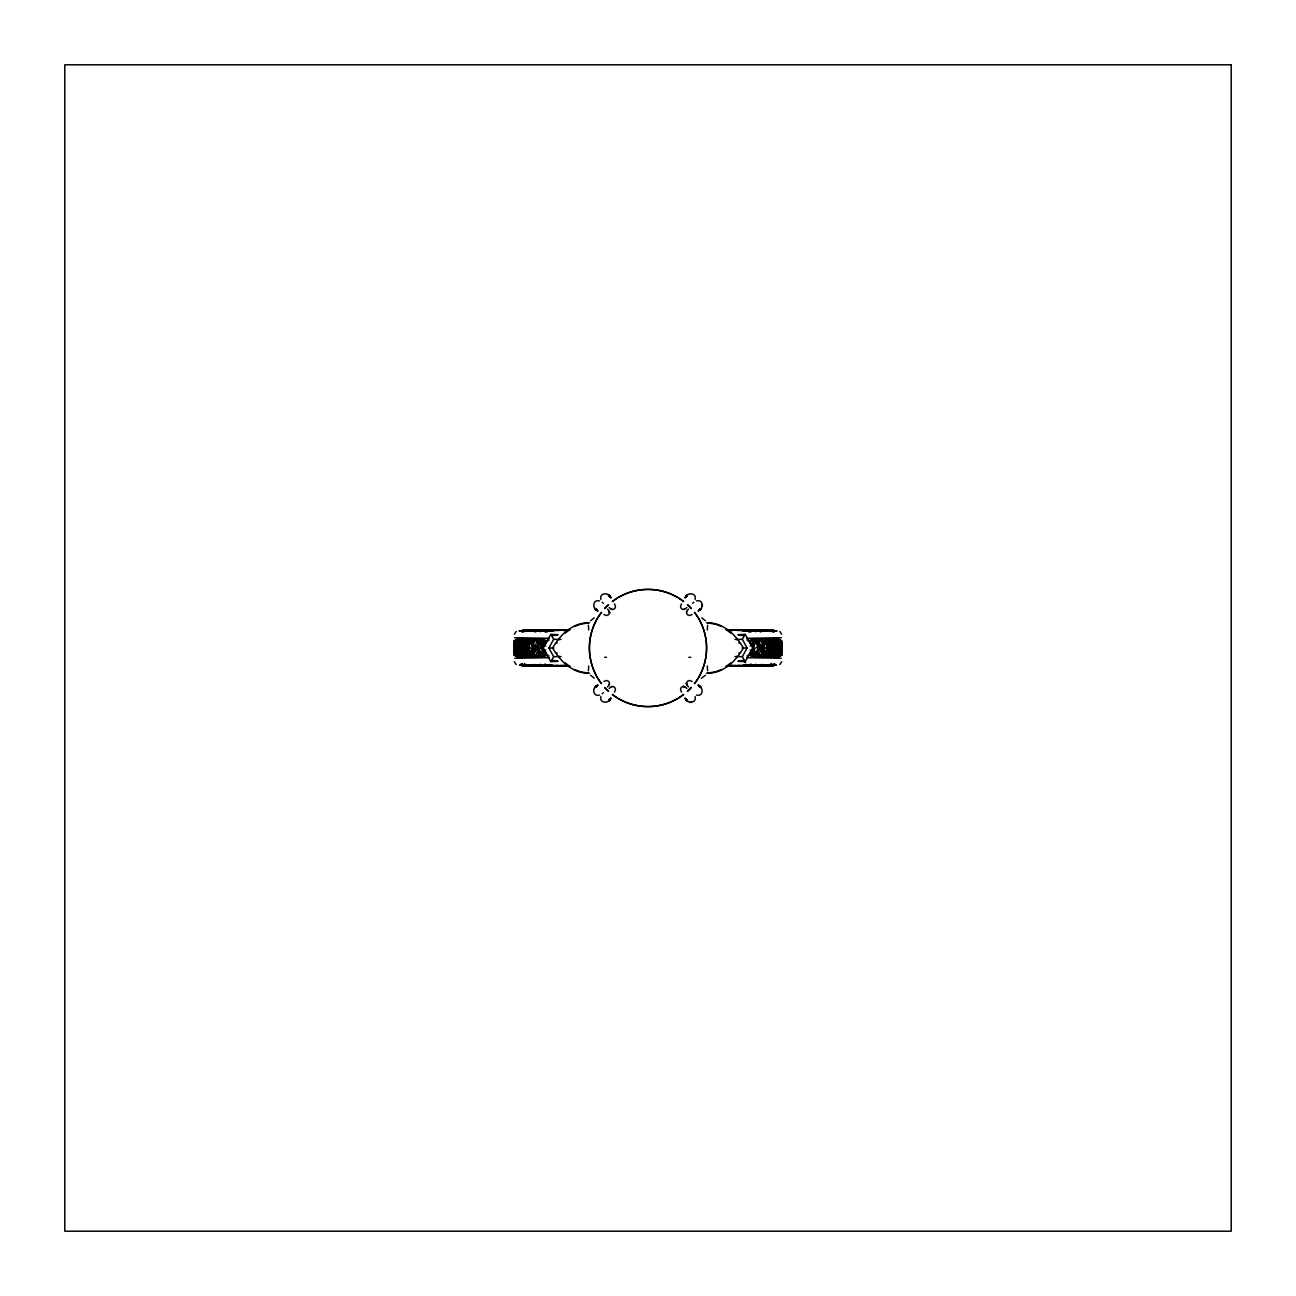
<?xml version="1.0" encoding="UTF-8"?>
<svg xmlns="http://www.w3.org/2000/svg" width="1296" height="1296" viewBox="0 0 1296 1296"><rect width="100%" height="100%" fill="white"/><g stroke="black" fill="none" stroke-linecap="round" stroke-linejoin="round"><path stroke-width="1.5" d="M516.683 639.171C517.46 642.654 516.667 638.053 518.011 639.171L516.683 639.171C512.098 641.909 514.463 659.178 518.319 655.322C513.977 660.28 513.2 644.063 514.577 640.71L516.424 639.997M564.894 630.715L562.172 630.099L569.446 629.888L534.746 629.969A3.127 2.689 88.3 0 1 534.746 630.634M765.175 641.196L766.795 643.14L767.264 649.701L766.276 643.221L762.421 639.22L764.867 640.013C769.046 645.019 767.961 652.439 763.328 656.829C757.771 655.695 768.398 658.514 766.276 652.779C753.948 635.137 762.712 660.458 751.972 655.987C750.967 655.889 756.054 644.209 751.648 639.835C749.995 642.055 752.846 638.734 754.013 639.187C761.578 641.439 757.804 662.953 764.559 639.706C763.522 638.426 760.428 639.641 761.044 640.775C768.01 643.14 758.144 662.126 762.664 652.86L766.795 652.86L767.718 645.732C774.668 647.384 773.21 661.219 768.803 655.225C774.311 659.664 777.082 641.18 770.537 639.171C766.244 641.844 770.909 637.6 772.011 641.131C780.079 651.645 764.527 661.64 772.011 654.869L771.233 646.024L768.82 639.835L772.011 641.131L771.233 649.976L768.82 656.165L772.011 654.869L770.893 656.683L772.011 654.869L768.787 656.132L770.472 652.86L773.372 652.779L774.263 646.024L771.671 640.013L769.873 639.171L773.858 639.203M755.941 640.013L758.986 648C749.266 669.805 765.288 643.415 755.228 639.868A8.975 4.779 90 0 0 754.92 639.592L753.397 639.187L755.941 640.013L757.901 643.14L759.505 649.523L761.562 649.798A8.975 4.196 89.9 0 0 762.437 653.767L763.247 655.29L761.999 656.051M774.117 655.322L777.211 654.869L774.797 656.651L775.883 656.683L777.211 654.869L774.295 656.132L777.551 652.779L777.227 641.115L775.008 639.171L774.117 640.678L775.705 639.171L778.394 643.221L778.977 649.976L777.211 654.869L774.797 656.651L774.117 655.322L775.705 656.813L777.211 654.869L778.977 646.024L776.288 639.706L777.227 641.115L774.311 639.835L777.227 641.115L775.656 639.544M779.576 639.997L781.391 640.71C785.052 656.797 775.332 656.278 778.702 656.813L780.824 652.779L780.824 643.221L777.989 639.171L779.317 639.171L781.715 643.221L781.423 655.29L779.576 656.003M780.84 645.068L781.034 653.281L781.051 642.735L781.213 652.779L777.989 656.813C781.666 656.489 776.612 654.545 779.188 656.78C782.768 652.633 783.432 641.682 778.313 639.349C778.037 640.613 779.787 641.455 779.366 639.706C777.551 639.349 777.26 640.823 779.317 639.171M517.655 655.355L517.736 656.456L514.269 655.29L514.949 642.735L514.966 653.281L515.176 643.221L517.298 639.171L518.319 640.678L517.574 639.317L514.787 643.221L514.204 649.976L514.577 655.29L516.424 656.003M745.394 665.042L745.394 666.112L749.363 665.285M781.731 641.747L779.35 639.819M517.266 656.262L514.577 655.29L514.787 652.909L518.011 656.813L516.683 656.813L516.796 654.253A8.926 1.685 -89.2 0 1 516.44 651.467M760.444 632.075L760.946 630.164L768.625 630.52L769.063 631.492M526.063 656.683L523.989 654.869L525.107 656.683L523.989 654.869L527.213 656.132L524.767 649.976L523.989 641.131L527.18 639.835L523.876 652.779L523.989 654.869L526.532 656.651L524.329 655.987L521.737 649.976L522.628 643.221L525.463 639.171L527.553 640.678L526.289 639.22L524.556 639.706L522.434 643.14L521.737 649.976L525.463 656.829L527.553 655.322L526.532 656.651L524.556 656.294L522.434 652.86L528.282 645.732L529.205 652.86L536.414 645.716L536.495 649.523L534.438 649.798A8.975 4.18 -89.9 0 1 533.563 653.767L532.753 655.29L534.001 656.051M779.269 639.932L781.423 640.71L780.743 646.412L781.699 646.283L781.731 642.735M768.625 630.52L766.616 630.472L774.506 631.249M747.452 630.455C741.992 630.439 750.854 628.414 749.72 631.994M524.362 665.577L526.387 665.723L521.818 665.528L526.176 665.836M548.629 630.634L547.285 629.953A3.127 2.203 88.7 0 1 547.285 630.634L546.977 631.103M762.113 631.606L761.546 630.553L752.15 630.342M773.015 651.742L774.263 649.976L773.113 651.013L774.198 648L773.015 644.258L773.566 652.86L770.958 656.132L773.566 652.86L771.849 654.237L772.335 652.925L773.566 652.86M777.989 639.349L781.472 646.024L781.034 652.86L781.213 643.221L778.54 639.203L781.715 643.221L781.553 652.909L778.734 656.132L779.204 654.253A8.926 1.685 89.2 0 0 779.56 651.467M517.574 639.317L514.285 643.221C516.748 666.97 510.187 640.629 517.687 639.349M530.647 665.464L535.054 665.836L531.36 665.609M759.083 630.374L767.815 630.504M765.353 630.536L763.474 630.31L768.512 630.423L764.64 630.148M768.334 630.391L771.201 630.342M515.03 652.876L515.16 645.068M529.708 630.666L537.419 629.888M545.13 663.908C545.746 666.76 539.978 666.436 540.383 664.232M763.684 665.318L766.535 666.014A3.159 3.062 87.1 0 1 766.535 665.35L761.481 666.112L761.06 665.221M531.554 630.65L529.691 630.002M541.031 630.634L535.394 629.969M754.969 665.366L751.858 666.112M537.905 648L538.569 652.925L540.821 656.165L538.099 652.86L536.868 646.299L534.195 648C531.02 646.364 529.286 636.66 534.778 639.868C529.594 641.925 536.917 662.159 533.336 652.86L529.724 652.779L528.541 646.024L531.133 640.013L533.579 639.22L529.724 643.221L528.347 649.523L529.205 643.14L530.825 641.196M778.734 656.262L781.423 655.29L780.419 642.719L780.419 653.281L781.472 646.024L778.702 639.171M774.571 650.495L775.769 648L773.777 645.716C773.437 654.61 772.367 641.131 776.968 649.976L774.862 655.987M517.298 639.171L515.128 641.115L516.845 639.706C513.119 640.483 515.257 647.19 514.382 646.283L514.269 640.71L516.731 639.932M515.338 649.814L514.787 652.909L517.687 656.651L517.379 655.322L514.285 655.29M741.62 665.658L731.106 665.285M778.977 646.024L778.248 652.86C774.943 656.197 781.812 648.923 778.977 646.024L776.968 649.976L777.551 643.221L774.295 639.868L774.506 640.775M755.617 631.768C756.054 629.516 750.222 629.273 750.87 632.092M521.737 649.976L522.985 651.742L521.802 648L522.985 644.258L521.737 646.024C519.988 649.847 528.282 661.333 522.434 652.86L522.434 643.14L526.127 639.171L522.142 639.203M525.463 639.171L523.989 641.131L526.775 639.203M514.334 649.847L514.447 652.909L516.845 656.294L515.128 654.869L517.687 656.651L515.128 654.869L514.431 652.779L515.176 643.221L517.639 639.706L520.976 639.414M765.985 641.763L766.098 643.804L765.337 641.763L766.276 642.929M537.014 648L539.849 655.322L537.629 651.013L537.629 644.987C537.775 651.127 537.872 637.405 542.473 639.22C536.074 638.993 539.525 652.779 534.195 648L537.079 648L538.682 641.763L540.772 639.868L536.512 648.761L534.195 648M780.662 649.814L781.213 652.909L779.787 652.86L780.824 643.221L778.313 639.349M554.38 665.658L564.894 665.285M532.138 639.544L533.32 639.171L531.263 641.131L531.895 639.835M733.828 630.31L726.554 629.888L761.254 629.969A3.127 2.689 -88.3 0 0 761.254 630.634M515.646 642.119A8.894 1.069 89.2 0 1 515.954 646.412L516.472 644.614M766.795 652.86L764.105 656.165L766.795 652.86L767.264 646.299L769.84 648L768.577 650.495M779.528 651.386L779.609 649.831L778.264 649.312M780.84 650.932L781.261 649.814M517.655 640.645L517.736 639.544M778.345 655.355L778.264 656.456L781.731 655.29L781.699 649.847M550.606 665.042L550.606 666.112L546.637 665.285M516.748 653.071L514.787 652.779L516.213 643.14L515.176 643.221L514.528 649.976L517.072 656.294L514.528 649.976L514.528 646.024L517.201 639.479M521.138 655.987L518.449 652.779L518.449 643.221L520.117 639.317L517.752 643.14L518.805 643.577L518.983 641.763C515.322 645.116 516.229 655.517 521.203 656.651C523.082 653.33 519.437 659.599 518.789 654.869L517.023 646.024L519.712 639.706L521.689 639.835L521.494 640.775L520.295 639.171L517.606 643.221C517.072 647.19 521.462 654.269 520.895 656.521L518.789 654.869L520.117 656.683L518.789 654.869L521.883 655.322M521.429 650.495L520.231 648C524.912 643.529 521.494 654.043 522.223 645.716L519.032 649.976L517.023 646.024L517.606 652.779L519.712 656.294M543.98 666.112L534.746 666.031A3.127 2.689 -88.3 0 0 534.746 665.366M531.085 640.678L529.529 643.577L531.441 639.706M773.615 647.595L775.948 646.267L776.855 640.71L771.768 639.884M530.356 666.047L532.316 665.318M766.292 630.666A3.143 3.029 -87.4 0 1 766.292 630.002L763.506 629.921L766.406 630.65A3.159 3.062 -87.1 0 1 766.552 629.986L755.973 630.293L758.873 630.504M539.136 665.14L538.618 666.112L529.708 665.334M524.232 639.884L519.145 640.71L520.052 646.267L520.814 644.614M537.629 665.966L541.031 665.366M760.023 629.905L758.419 630.763A3.175 2.754 -88.9 0 1 758.371 630.034L754.969 630.634M771.768 656.116L776.855 655.29L776.272 652.779A8.991 2.268 89.9 0 1 775.931 649.847L775.186 651.386A8.926 2.641 89.3 0 1 774.668 654.318M530.55 631.395L535.054 630.164A3.159 2.673 89.7 0 0 535.183 631.282L535.556 632.075M757.318 654.237L758.695 648L756.589 655.225L757.901 652.86L752.733 652.86M759.488 648.761L759.586 645.716L761.805 648C758.97 647.498 759.683 650.576 758.597 648.68M514.285 634.214L516.278 631.427M781.715 661.786L779.722 664.573M529.319 651.742L529.205 652.86C528.379 657.671 537.775 656.068 532.672 656.829L529.724 652.779L528.541 646.024L529.319 644.258M525.463 639.835A9.023 2.867 90 0 0 524.977 640.645L525.771 643.334A9.023 3.159 89.7 0 1 526.16 646.267L527.261 644.614A8.991 3.532 89.6 0 1 528.007 641.795L530.777 639.981M757.318 641.763L757.625 643.804L756.589 640.775M768.933 649.814C763.943 648.146 772.108 643.318 767.637 648.697L769.824 649.814L768.739 651.386A8.926 3.596 89.2 0 1 768.026 654.302L765.223 656.019M781.715 655.29C779.755 653.443 777.568 657.85 779.366 656.294L780.872 654.869L777.017 655.954M527.423 650.495L526.16 648L528.736 646.299L529.205 652.86L531.895 656.165L531.425 652.779L532.607 649.976L531.425 643.221L534.001 639.706L533.093 639.22M541.55 656.586A8.91 4.73 -90 0 0 542.457 656.926L540.448 656.294L540.675 654.885L544.417 656.132L541.08 652.779L537.484 646.024L538.099 643.14L538.974 643.221C547.301 635.089 543.429 642.508 542.57 649.976L540.675 654.885L543.316 656.521L544.352 656.165L543.267 652.86L538.261 653.071L537.484 649.976L541.987 656.829C546.799 654.237 543.785 657.769 540.448 656.294L537.484 646.024L538.682 641.763M556.81 653.686L556.94 652.536M739.06 643.464L739.19 642.314M768.658 656.797L762.68 656.829L764.559 656.294L763.393 649.976L764.575 643.221L761.999 639.706L762.907 639.22L764.737 641.131L764.105 639.835M543.267 652.86C543.753 649.247 537.403 640.143 542.603 639.187M514.285 640.71C517.331 642.281 518.303 637.405 515.743 641.115M751.194 640.775L753.527 639.22L758.516 646.024L755.552 656.294L751.648 656.165L755.325 654.885L758.516 649.976M772.011 640.775L772.432 643.804L771.152 639.479L772.011 641.131L769.225 639.203M534.001 639.949L532.753 640.71L534.454 646.25L535.588 646.25L535.831 644.614A8.991 4.487 89.6 0 1 536.787 641.779L539.638 639.997M760.412 649.798L760.169 651.386A8.926 4.552 89.1 0 1 759.245 654.302L756.362 656.003M771.574 640.678L773.566 643.14L771.752 641.196M523.746 641.245L522.434 643.14L523.568 643.804L524.248 641.196L522.434 643.14L523.147 643.577L524.848 639.479L523.989 641.131L526.289 639.22M515.695 654.253L515.533 655.29L518.643 656.586M780.305 641.747L780.467 640.71L778.264 639.544M754.061 630.617L758.371 630.034M761.562 649.798L759.974 649.28L759.456 647.368C761.87 646.364 763.862 641.439 761.999 639.949M771.347 663.39C766.487 669.433 768.933 664.087 771.217 665.658M755.552 656.294L753.43 649.976L754.839 639.544M524.783 631.719L524.993 630.504L528.606 630.196M766.276 652.779L767.459 646.024L766.681 644.258M758.371 644.987L758.597 647.239L756.945 641.245M540.886 639.479L540.675 641.131L543.64 639.706L544.806 640.775M588.352 625.19L588.692 630.034M707.648 670.81L707.308 665.966M764.867 655.987L764.737 654.869L761.999 656.294L762.664 652.86M522.158 647.174L522.272 648.697L520.052 649.814A8.991 2.268 -89.9 0 1 519.761 652.828L519.145 655.29L524.232 656.116M515.354 643.351L515.354 652.666M780.646 652.666L778.183 656.78L781.213 652.779L779.593 648L780.565 646.024L779.787 643.14L781.213 643.221L778.329 639.835L781.213 643.221L779.252 642.929M529.205 643.14L533.336 643.14L534.778 639.868L533.45 639.317M776.968 649.976L778.394 643.221L776.061 639.479M527.067 646.25C533.045 647.255 523.26 652.261 528.363 648.697L527.828 646.785L526.192 646.25M775.883 656.683L778.248 652.86L777.033 653.67M599.449 600.939C592.58 598.849 592.045 609.007 597.683 611.096M696.551 695.061C703.663 697.005 703.615 687.188 698.317 684.904M763.393 649.976L767.459 646.024L766.811 644.987L767.653 648L766.811 651.013M515.435 646.024L516.407 648L514.787 652.779L514.609 640.71L516.164 640.143M780.565 649.976L781.472 646.024M757.966 643.577L758.209 644.258M758.371 651.013L758.986 648L761.805 648L760.509 645.505M522.418 630.569L529.319 630.164M774.7 664.103C773.874 667.505 766.114 665.269 773.582 665.431M545.794 650.025L542.716 655.29L544.061 656.586M750.206 645.975L753.284 640.71L752.231 639.884M534.454 646.25L536.706 648.016L534.438 649.798M521.867 631.606C522.158 628.738 529.578 630.893 523.665 630.439M536.431 648L536.868 646.299M774.506 664.362L773.712 665.561L774.133 664.394M514.528 646.024L517.671 639.868L514.787 643.221L514.739 646.315M521.494 640.775C521.624 637.762 517.59 647.789 519.032 649.976M781.472 649.976L779.301 654.237M607.387 686.929C611.971 683.948 608.359 678.213 603.871 681.55M688.613 609.071C684.11 612.004 687.609 617.803 692.129 614.45M609.476 683.818L609.169 684.45M686.524 612.182L686.767 611.68M759.31 630.682L763.7 630.018L761.481 629.888M528.541 649.976L529.189 651.013L528.736 646.299M528.347 648L529.189 644.987L528.347 648L529.61 650.527L528.347 648L529.092 646.477M527.197 640.775L526.694 640.013L521.737 646.024L524.767 649.976M522.158 648L522.677 646.299M521.494 631.249L526.354 630.164M758.435 650.284L758.986 648M533.336 643.14L534.73 639.835L528.541 646.024L532.607 649.976M521.494 631.638L521.867 630.455L524.783 630.342M531.814 639.479L531.263 641.131L534.665 640.37M534.519 665.35L532.737 665.982A3.175 3.175 0 0 0 532.753 665.318M761.675 630.034L764.996 629.953M539.055 641.245L538.099 643.14L540.059 640.013L538.974 643.221L541.08 643.221C545.713 641.115 543.915 637.097 540.675 641.131L541.291 639.317M755.325 654.885L754.013 656.829L752.636 656.651L755.325 654.885L754.709 656.683L755.325 654.885L751.648 656.165L754.92 652.779L751.972 655.987L750.919 655.322M521.705 640.71L521.348 641.747A8.991 2.576 89.7 0 0 520.846 644.663M774.295 655.29L774.652 654.253M588.692 665.966L588.352 670.81M707.308 630.034L707.648 625.19M514.204 649.976L514.285 643.221L516.861 640.013M546.28 631.994C545.162 628.366 554.121 630.455 548.548 630.455M522.887 644.987L521.802 648L522.887 651.013M761.999 630.715L762.291 629.888M766.811 644.987L767.653 648L766.39 650.527L767.264 646.299M524.167 630.423L522.677 632.367M614.45 692.129C617.803 687.658 612.004 684.013 609.071 688.613M681.55 603.871C678.181 608.391 684.029 611.906 686.929 607.387M772.999 664.524L771.007 665.496M529.691 665.998L533.596 665.285M547.236 632.011L547.56 631.168M751.939 656.586L753.284 655.29L750.206 650.025M523.989 641.131L525.074 639.835L522.434 643.14M526.257 656.003L524.896 655.29L525.771 652.666A8.991 3.224 -89.9 0 0 526.208 649.814M769.743 639.997L771.104 640.71L770.229 643.334A9.023 3.143 -89.6 0 0 769.856 646.283M526.937 631.492L527.375 630.52L535.054 630.164M529.724 643.221L531.133 640.013M760.946 665.593L768.625 665.48L769.063 664.508M534.94 665.221L531.149 666.031A3.127 2.867 -87.8 0 0 531.149 665.35M760.412 630.536L763.733 629.888M773.129 650.268L774.198 648L773.113 644.987M600.939 696.551C598.817 703.404 609.071 704.036 610.902 698.22M695.061 599.449C697.232 592.693 686.88 591.899 685.098 597.78M519.372 640.775L519.712 639.706L518.773 641.115L521.689 639.835L518.449 643.221L520.231 648L522.742 648.842L522.272 649.523L520.231 648L521.429 645.505M532.154 639.317L531.263 641.131L532.672 639.171M763.846 656.683L764.737 654.869L761.27 656.165L764.575 652.779M756.702 630.536L761.254 629.969M769.711 639.22L772.011 641.131L771.152 639.479M776.288 656.294L778.394 652.779L776.191 652.86M750.87 663.908C751.469 667.877 760.104 665.642 762.113 664.394M533.887 631.606L535.475 630.455L527.488 630.423L532.057 630.148L528.46 630.342M539.946 642.816A5.33 2.835 -89.9 0 1 543.348 648.049L550.768 661.64L553.651 656.716L548.921 648L553.651 639.284L550.768 634.36L543.218 648A5.297 2.819 90 0 1 539.978 653.184M753.494 644.258A5.297 2.819 90 0 0 752.668 648L745.232 661.64L742.349 656.716L747.079 648L742.349 639.284L745.232 634.36L752.782 648A5.297 2.819 -90 0 0 756.022 653.184M773.842 647.174L773.728 648.697L775.948 649.814M538.099 643.14L539.411 640.775M766.908 646.477L767.653 648M545.794 645.975L544.644 645.295L547.268 640.71L548.824 640.337M751.356 650.705L748.732 655.29L747.176 655.663M778.621 640.678L781.715 643.221L781.666 646.283M749.023 664.897L748.732 665.399A3.127 2.203 88.7 0 0 748.732 666.047L747.014 666.112M520.992 639.706L518.773 641.115L521.138 640.013M757.901 652.86L755.228 656.132L757.901 652.86L757.512 653.67M772.513 654.237L771.833 655.63M519.809 643.14L517.606 643.221L520.992 639.171L520.117 639.317M774.571 645.505L775.769 648L773.258 648.842L773.728 649.523L776.968 646.024L774.862 640.013M517.606 643.221L519.809 640.678M763.555 656.78L764.737 654.869L762.097 656.651L763.328 656.829M546.183 665.593L543.51 666.112M755.843 630.634A3.127 2.462 -88.5 0 1 755.843 629.969L750.125 629.888L749.153 631.395M528.541 646.024L529.189 644.987M557.653 665.383L550.039 665.998M758.209 651.742L757.739 653.071M522.839 646.477L521.802 648L522.871 650.268M773.161 649.523L774.198 648L773.161 646.477M540.675 641.131L541.987 639.187M779.252 653.071L781.569 652.779L779.155 656.294L780.872 654.869L778.313 656.651M519.696 656.181L516.618 655.987L514.285 652.779L516.748 653.67M517.914 640.775L517.023 640.71M769.873 656.829L772.011 654.869M762.55 639.317L760.995 640.24L762.664 643.14L766.795 643.14L764.559 639.706M758.597 647.368L761.546 646.25M537.403 648.68L536.333 649.669L536.512 648.761M766.973 647.239L766.438 648L769.84 648L771.233 646.024L772.124 643.221L769.937 639.317M545.049 644.857L542.57 646.024L541.08 643.221L543.64 639.706L542.473 639.22M769.532 656.294L772.124 652.779M549.277 657.704L514.836 658.303M746.723 638.296L781.294 637.697M776.741 656.797L775.008 656.813L777.211 654.869L775.008 656.294M519.194 641.245L517.752 643.14L518.902 642.929M687.479 595.172L684.904 597.683M609.25 700.148L610.724 698.414L608.521 700.828L610.708 698.463L608.634 700.763L609.687 699.71M779.139 655.987L781.569 652.779M771.233 649.976L774.263 646.024L769.306 640.013L768.803 640.775M685.94 596.695L686.912 595.69L685.325 597.537L687.042 595.544L685.827 596.873M765.985 654.237L765.094 655.63M526.063 639.317L523.876 643.221L526.16 648L528.93 648L529.092 649.523M609.833 699.548L609.088 700.31L610.173 699.127M772.254 641.245L772.335 643.075L773.566 643.14L772.708 642.929M778.297 655.987L780.824 652.779L778.361 656.294L777.681 655.322M522.239 648.761L522.612 647.174M698.317 611.096C703.922 609.007 703.436 598.865 696.551 600.939M534.956 655.225L534.001 656.294L531.263 654.869L531.441 656.294L533.32 656.829L527.342 656.797M700.682 608.715L699.548 609.833M590.652 620.735L594.167 617.884M705.348 675.265L701.33 678.407M516.65 640.775L515.533 640.71L515.695 641.747M515.435 649.976L516.213 652.86L515.176 652.779L517.703 655.987L518.319 655.322M699.435 609.946L700.569 608.828L698.22 610.902M685.665 596.986L686.75 595.852M516.877 639.479L515.128 641.115L517.979 639.22M595.172 687.479L597.683 684.904M609.088 700.31L611.096 698.317M608.958 700.456L610.06 699.305M779.269 656.521L780.872 654.869L779.366 656.294M608.828 700.569L609.946 699.435M687.172 595.431L686.41 596.209M596.84 685.811L595.69 686.912L597.537 685.292L595.431 687.172L597.78 685.098M602.235 693.765L603.32 692.68M692.68 603.32L693.765 602.235M779.058 655.225L778.329 656.132L781.213 652.779L779.252 653.67M777.989 656.651L780.257 654.869M595.431 687.172L596.452 686.167C591.381 688.5 593.892 697.297 599.449 695.061M700.569 608.828L699.014 610.335M700.456 608.958L699.775 609.606M515.128 641.115L517.687 639.819M773.55 640.629A8.91 1.879 89.9 0 1 774.587 639.155L777.227 641.115L775.705 639.171M596.954 685.746L596.209 686.41L597.586 685.276M522.758 647.239L521.802 648L522.839 649.523M527.553 655.322L526.694 655.987L522.628 652.779L524.329 655.987L522.434 652.86L524.151 654.237L523.665 652.925L522.434 652.86M552.582 635.72L558.139 634.651L550.768 634.36M743.418 660.28L737.861 661.349L745.232 661.64M750.951 651.159L758.516 646.024L751.583 639.868L755.325 641.131L755.114 639.479M565.331 633.015L570.013 629.386M725.987 666.614L730.669 662.985M780.257 641.115L778.426 639.317M543.105 640.451L544.644 645.295M535.28 655.322L534.325 655.987L531.425 652.779L534.73 656.165L531.263 654.869L532.154 656.683M545.081 655.322L544.028 655.987L541.08 652.779M756.589 655.225L756.248 655.63M526.257 639.997L524.896 640.71L528.493 640.71M517.817 656.78L515.743 654.869L517.703 655.987M769.743 656.003L771.104 655.29L770.229 652.666A8.991 3.224 89.9 0 1 769.792 649.814M777.956 646.801L779.965 646.283A8.894 1.069 -89.2 0 1 780.354 642.119M518.044 649.312L516.019 649.831L517.736 649.312M755.228 639.868L757.901 643.14L752.733 643.14M778.264 646.801L779.965 646.283M520.749 639.317L521.413 639.155A8.91 1.879 -90 0 1 522.45 640.645M684.45 609.169L683.818 609.476M611.68 686.767L612.182 686.524M761.546 665.447L752.409 665.771M758.516 649.523L758.095 648M777.357 656.586L780.467 655.29L780.305 654.253M611.096 597.683C609.071 591.964 598.817 592.628 600.939 599.449M684.904 698.317C686.945 703.987 697.167 703.388 695.061 696.551M515.176 652.779L517.639 656.521M766.908 649.523L767.086 648L769.84 648L767.669 648.761M777.762 648.761L779.593 648L777.859 648M574.42 626.535L579.523 624.461M716.477 671.539L721.58 669.465M526.289 656.521L527.18 656.165L523.876 652.779L525.528 652.86M520.749 656.683L518.789 654.869L520.895 656.521M779.317 643.577L780.646 643.351M773.631 664.508L773.404 664.508A5.411 1.895 -34.1 0 0 772.789 664.443M775.04 664.33L774.781 664.33A5.881 2.074 -34.1 0 0 773.275 664.378M581.078 624.04L589.486 622.793M714.922 671.944L706.514 673.207M516.634 656.294L515.128 654.869L516.731 656.521M540.675 654.885L541.291 656.683L540.675 654.885L543.316 656.521M533.693 656.845L534.438 656.667A8.975 3.823 90 0 0 535.799 655.355M730.62 666.063L733.828 665.69M520.992 656.294L518.789 654.869M514.739 649.814L515.16 650.932M536.917 630.148L533.191 630.407L537.84 630.148M765.353 665.464L761.594 665.804M540.448 656.294L538.261 653.071M778.799 639.479L781.569 643.221L781.796 649.976M529.886 653.67C531.409 655.047 527.294 650.689 530.906 655.63L531.862 656.132L529.205 652.86L530.663 654.237M516.748 642.929L514.787 643.221L517.379 640.678M542.084 630.536L543.85 630.342M752.976 665.593L753.916 665.464M537.127 630.504L546.556 630.472L543.607 630.666M532.672 656.829L533.45 656.683A8.861 3.775 90 0 1 532.607 656.456M533.758 656.521L531.263 654.869L532.445 656.78M528.185 631.12L529.481 631.136M541.987 656.829L542.927 656.683M535.313 630.31L529.465 629.986A3.159 3.046 87.1 0 1 529.465 630.65A3.127 3.094 85.3 0 0 529.578 629.986L529.578 629.986M764.624 665.804L768.512 665.577L764.64 665.609M762.907 639.22L764.737 641.131L761.335 640.37M742.576 630.034L744.941 629.888M553.424 665.966L551.059 666.112M514.431 643.221L516.683 643.577M588.011 622.793C572.265 622.971 559.937 635.121 552.582 648C559.937 660.879 572.265 673.029 588.011 673.207M770.877 665.804C768.188 665.95 778.572 665.237 771.541 665.755M707.989 673.207C723.735 673.029 736.063 660.879 743.418 648C736.063 635.121 723.735 622.971 707.989 622.793M526.387 630.277L528.088 630.148L524.799 630.342M745.654 630.666L750.562 630.65L748.019 630.472M540.643 630.407L544.239 630.148M775.948 646.267L773.08 648L775.316 649.814M545.632 630.148L557.183 629.888L546.637 630.067M520.052 649.814L522.92 648.049L520.231 648M771.201 665.658L766.665 665.609M771.833 665.577L766.681 665.836M558.997 639.414L561.022 639.333M737.003 656.586L734.978 656.667M523.147 630.342L526.176 630.164L524.459 630.245M759.083 665.852L762.809 665.593L758.16 665.852L759.083 665.626M535.718 630.779L534.568 630.893L537.403 630.86M761.254 665.366A3.127 2.689 88.3 0 0 761.27 666.031L758.419 665.237A3.175 2.754 88.9 0 0 758.371 665.966L753.721 666.112M530.145 630.439L528.185 630.504M525.528 643.14L522.628 643.221L524.426 640.678M535.88 630.439L543.024 630.407L534.454 630.553L539.962 630.293M544.093 630.634L546.556 630.488L542.603 630.52M530.518 630.391L532.526 630.31L531.36 630.148M547.981 630.472L545.503 630.666L550.346 630.666M531.149 629.969L532.494 629.921L531.149 629.969A3.127 2.867 87.8 0 1 531.149 630.65M736.193 639.544L742.349 639.284M559.807 656.456L553.651 656.716M752.02 666.112L758.371 665.966M534.519 629.888L532.413 629.888L535.588 630.536M759.537 666.112L763.587 666.112L758.581 666.112M536.107 630.034L540.967 629.905M541.031 629.953L545.875 629.888L546.847 631.395M762.566 666.112L766.309 665.998A3.143 3.029 87.4 0 1 766.292 665.334M763.506 666.079L764.851 666.031A3.127 2.867 87.8 0 1 764.851 665.35M532.3 630.018L535.199 629.937M556.13 630.504L560.52 630.261L550.508 630.374M541.08 643.221L543.267 643.14M754.337 656.797L754.013 656.829M745.232 634.36L737.861 634.651L743.418 635.72M550.768 661.64L558.139 661.349L552.582 660.28M733.763 665.82L731.106 665.901M741.766 665.658L748.732 665.399L743.515 665.383M537.629 630.034L544.142 629.888M559.402 630.18L547.268 630.601L554.105 630.634L551.691 630.909M530.68 629.937L536.69 630.682M765.32 666.063L760.801 666.063L763.733 666.112M536.139 629.937L539.298 630.536M767.945 631.136L766.519 631.136M531.587 629.937L534.325 630.034M520.231 656.78L519.259 656.797M523.989 654.869L525.107 656.683M766.309 630.002L766.13 630.002A3.175 3.159 -83.3 0 0 766.13 630.666M772.351 630.488L773.323 632.367M565.445 666.079L562.172 665.69L564.894 665.901M519.485 665.188L553.538 665.366M767.394 630.196L771.46 630.504M775.721 630.828L777.065 630.812L773.015 630.796M526.387 665.723C530.68 665.464 522.92 666.549 523.001 664.524M526.937 664.508L527.375 665.48L530.631 665.464M545.875 629.888L540.157 629.953A3.127 2.462 88.5 0 1 540.157 630.634M757.382 629.888L763.7 630.018M765.11 630.472L767.005 630.52M533.887 664.394L534.454 665.447L540.351 665.415M776.482 665.204L746.48 665.107M522.985 630.796L518.983 630.812L520.279 630.828M769.646 630.164L771.541 630.245M774.603 630.828L745.054 630.909M776.174 665.204L773.015 665.204M732.046 630.099L733.828 630.099L731.106 630.715M749.023 631.103L748.732 630.601A3.127 2.203 -88.7 0 1 748.732 629.953L738.817 629.888L749.363 630.067M514.625 637.697L549.277 638.296M747.176 640.337L750.757 640.71M536.706 648.016L537.532 648.016M548.824 655.663L545.243 655.29M552.485 665.383L546.977 664.897M529.319 665.836L521.737 665.545L521.3 664.103M546.637 665.933L549.844 665.998M752.49 666.112L749.817 665.593M757.026 666.112L759.926 665.966L726.554 666.112M547.285 629.953L548.613 629.953M747.371 630.634A3.208 2.722 90 0 1 747.387 629.953L748.715 629.953M756.184 630.018L759.877 630.034M744.876 630.909L741.895 630.634L748.732 630.601L736.598 630.18M547.398 639.203L548.759 639.203M747.241 639.203L748.602 639.203M519.259 639.203L520.231 639.203M527.342 639.203L532.364 639.203M534.584 639.203L540.999 639.203M755.001 639.203L761.416 639.203M763.636 639.203L768.658 639.203M775.769 639.203L776.741 639.203M532.753 640.71L537.403 640.71M545.243 640.71L547.268 640.71M756.362 639.997L763.247 640.71M765.223 639.981L771.104 640.71M775.024 639.414L781.715 640.71M778.394 643.221L776.191 643.14M518.141 648L516.407 648L518.238 648.761M548.921 648L553.959 648M742.041 648L747.079 648M775.769 648L773.08 648L773.761 648.761M524.896 655.29L530.777 656.019M532.753 655.29L539.638 656.003M750.757 655.29L748.732 655.29M758.597 655.29L763.247 655.29M767.507 655.29L771.104 655.29A8.861 2.803 90 0 1 770.537 656.165M522.142 656.797L526.775 656.797M534.584 656.797L540.999 656.797M547.398 656.797L548.759 656.797M747.241 656.797L748.602 656.797M755.001 656.797L761.416 656.797M769.225 656.797L773.858 656.797M781.164 658.303L746.723 657.704M520.96 664.33L521.219 664.33A5.897 2.074 34.1 0 1 522.725 664.394A5.881 2.057 34.1 0 0 521.219 664.33M522.369 664.508L522.596 664.508A5.395 1.895 34.1 0 1 523.211 664.443M569.446 666.112L536.107 665.966L538.974 666.112M750.125 629.888L754.969 629.953M562.172 630.099L564.894 630.099M551.124 630.909L521.397 630.828M758.468 648.016L759.294 648.016M522.985 665.204L519.826 665.204M760.72 629.888L765.32 629.937M764.851 630.65A3.127 2.867 -87.8 0 1 764.867 629.969L764.462 629.969A3.127 3.127 0 0 0 764.446 630.65M779.609 649.831L777.956 649.312M746.123 665.091L742.462 665.366M749.363 665.933L738.347 665.383M536.463 666.112L532.3 665.982M772.335 630.439L767.912 630.148M763.7 665.982L761.481 665.35M523.989 665.561L526.046 665.69M540.157 665.366A3.127 2.462 -88.5 0 1 540.14 666.031L541.825 666.112M753.721 629.888L754.742 629.905M527.375 630.52L530.631 630.536M765.369 665.464L768.625 665.48M542.279 666.112L541.258 666.095M750.595 630.455L749.493 630.472L753.397 630.52M524.135 630.488L524.993 630.504M548.986 666.112L547.285 666.047A3.127 2.203 -88.7 0 0 547.285 665.366L554.234 665.658M751.858 629.888L754.175 629.937M769.954 630.31L774.133 630.455L774.506 631.638M544.142 666.112L541.031 666.047M762.939 629.888L764.753 629.937M766.309 665.998L766.13 665.998A3.175 3.159 83.3 0 1 766.13 665.334M521.494 664.362L521.867 665.545L524.75 665.739M551.059 629.888L553.424 630.034M744.941 666.112L742.576 665.966M758.597 630.86L761.497 630.877L760.282 630.779M533.434 666.112L531.149 666.031M745.492 630.374L735.545 630.245L739.87 630.504M751.777 630.326L749.509 630.488L752.393 630.666M541.663 656.797L542.603 656.829M734.978 639.333L737.003 639.414M561.022 656.667L558.997 656.586M533.11 665.998L535.199 666.063L531.538 666.031M755.033 629.905L755.86 629.937M525.301 656.78L526.127 656.829M553.651 639.284L559.807 639.544M742.349 656.716L736.193 656.456M764.543 630.342L765.482 630.391M751.907 630.634L750.319 630.553M770.472 643.14L773.372 643.221L770.926 639.835L772.011 641.131M760.946 630.164L764.138 630.374M534.454 665.447L548.629 665.366M760.914 630.472L752.944 630.374L753.916 630.536M747.387 629.953L750.368 630.148M519.809 652.86C515.192 651.353 521.186 655.825 517.752 652.86L517.023 646.024M527.375 665.48L528.995 665.577M531.36 665.852L524.799 665.658M772.853 630.342L769.937 630.164L774.133 630.455L771.217 630.342M544.239 665.852L540.643 665.593L543.024 665.593L542.084 665.464M520.052 646.267L522.385 647.595M516.035 646.283L517.736 646.801M516.391 646.283L518.044 646.801M520.684 646.267L522.823 647.595M706.514 622.793L714.922 624.04M589.486 673.207L581.078 671.944M523.665 665.561L524.783 665.658M535.588 646.25L537.403 647.368M758.16 630.148L760.217 630.407M762.242 656.521L762.55 656.683A8.878 3.775 -89.9 0 0 763.393 656.456M752.684 656.521L753.073 656.683M777.098 642.929L778.248 643.14L776.806 641.245M517.752 652.86L520.263 656.132L517.752 652.86L518.967 653.67M528.331 648.761L526.16 648L529.562 648L529.027 647.239M540.059 655.987L538.099 652.86L540.821 656.165M778.297 640.013L778.086 640.775M762.307 656.845L761.562 656.667A8.975 3.823 90 0 1 760.201 655.355M539.752 655.63L539.411 655.225M516.991 655.987L516.942 655.225M609.071 607.387C612.036 611.971 617.787 608.359 614.45 603.871M612.182 609.476L611.55 609.169M603.871 614.45C608.342 617.803 611.987 612.004 607.387 609.071M692.129 681.55C687.609 678.181 684.094 684.029 688.613 686.929M523.292 642.929L523.487 641.763M716.477 624.461L721.58 626.535M574.42 669.465L579.523 671.539M779.722 631.427L781.715 634.214M516.278 664.573L514.285 661.786M537.484 649.523L537.305 648L538.245 651.321L537.565 650.284M537.484 646.024L545.049 651.159M750.951 644.857L753.43 646.024L754.92 643.221L752.36 639.706L755.325 641.131L754.709 639.317M701.833 617.884L705.348 620.735M594.167 678.116L590.652 675.265M520.263 656.132L519.566 655.987M538.034 643.577L538.261 642.929M760.72 655.322L761.999 656.294M698.22 685.098L701.12 687.82M595.852 609.25L597.78 610.902M700.828 687.479L698.463 685.292L700.148 686.75M594.88 608.18L597.586 610.724L595.69 609.088M725.987 629.386L730.669 633.015M565.331 662.985L570.013 666.614M753.43 649.976L757.026 652.779A8.926 4.747 -90 0 1 756.378 654.253M768.447 655.322L769.306 655.987M698.512 685.341L700.682 687.285M773.242 647.239L774.198 648M687.82 701.12L685.098 698.22M608.18 594.88L610.902 597.78M686.929 688.613C683.996 684.029 678.197 687.658 681.55 692.129M779.123 639.479L780.872 641.115L778.75 639.22L778.928 640.678M780.872 641.115L778.734 639.835L779.35 640.775M744.439 661.527L745.735 662.742M686.313 699.71L687.366 700.763L685.665 699.014L687.172 700.569M608.521 595.172L609.946 596.565L608.828 595.431M767.459 646.024L761.27 639.835L762.664 643.14M515.29 652.86L516.699 654.237M595.431 608.828L596.452 609.833M602.284 602.284L603.32 603.32M530.015 654.237L531.085 655.322M608.958 595.544L610.254 596.954M687.042 700.456L685.292 698.463L686.912 700.31M610.06 596.695L609.088 595.69L610.708 597.537L610.173 596.873M515.743 654.869L517.072 656.294M523.487 654.237L524.426 655.322M779.139 640.013L781.569 643.221M514.431 652.779L516.861 655.987M772.513 641.763L773.566 643.14M763.328 639.171L764.737 641.131L764.186 639.479M754.013 639.187L755.325 641.131M764.915 640.678L766.795 643.14M758.597 640.71L759.229 641.747A8.991 4.487 -89.6 0 1 760.136 644.647L760.412 646.25M537.403 655.29L536.771 654.253A8.926 4.552 -89.1 0 1 535.799 651.402L535.588 649.798M748.732 640.71L751.356 645.295M547.268 655.29L544.644 650.705M756.864 665.14L757.382 666.112M542.57 649.976L538.974 643.221A8.91 4.73 -90 0 1 539.59 641.763M767.507 640.71L768.01 641.747A8.991 3.532 -89.6 0 1 768.706 644.663L768.933 646.25M528.493 655.29L527.99 654.253A8.926 3.596 -89.2 0 1 527.229 651.418L527.067 649.814M764.867 640.013L766.276 643.221M529.724 652.779L531.133 655.987M755.568 639.706L757.026 643.221M545.13 632.092C545.762 629.273 539.946 629.516 540.383 631.768M748.44 631.168L748.764 632.011M762.404 665.285L763.231 666.112A3.175 3.175 0 0 1 763.247 665.318M533.709 629.888L534.001 630.715M774.295 640.71L774.652 641.747A8.991 2.576 -89.7 0 1 775.154 644.663M521.348 654.253L521.705 655.29M773.323 646.299L773.842 648M773.842 630.472L774.133 631.606M759.132 646.299L759.569 648M521.867 664.394L522.158 665.528M529.724 642.929L529.902 643.804M771.007 630.504L771.217 631.719M524.993 665.496L524.653 663.39M739.06 652.536L739.19 653.686M556.81 642.314L556.94 643.464M765.369 630.536L765.45 631.395M520.684 649.814L520.814 651.386A8.926 2.641 -89.3 0 0 521.332 654.318M775.186 644.614L775.316 646.267M778.28 639.835L778.345 640.645M516.391 649.831L516.472 651.386M779.528 644.614L779.609 646.283M530.015 641.763L530.064 643.075M755.617 664.232L755.649 665.415M751.745 665.626L755.357 665.593L747.387 666.047A3.208 2.722 -90 0 1 747.371 665.366M538.31 665.302A3.191 3.11 87.8 0 1 538.31 665.95M529.87 665.334A3.159 3.159 -83.3 0 1 529.853 665.998M547.641 630.067A3.208 2.9 -89.1 0 1 547.641 630.731M538.31 630.05A3.191 3.11 -87.8 0 1 538.31 630.698M532.753 630.018A3.175 3.175 0 0 1 532.753 630.682M529.853 630.002A3.159 3.159 83.3 0 1 529.87 630.666M521.3 657.59A157.464 2.884 -1.6 0 1 520.393 657.493M520.393 638.507A157.464 2.867 1.6 0 1 521.3 638.41M535.604 639.301A8.845 3.758 90 0 1 535.961 639.495M535.961 656.505A8.845 3.758 90 0 1 535.604 656.699M522.742 639.155A8.845 1.863 90 0 1 522.904 639.203M523.082 656.699A8.845 1.863 90 0 1 522.742 656.845M515.273 650.219A8.942 1.037 -89.9 0 1 515.273 649.652M516.132 649.993A8.942 1.296 -90 0 1 515.727 654.61M516.505 644.695A8.991 1.588 89.7 0 1 516.829 641.844M543.413 639.203A8.91 4.73 -90 0 1 545.551 640.645M541.112 656.294A8.91 4.73 -90 0 1 540.691 655.922M538.391 650.624A8.91 4.73 -90 0 1 538.196 648.049M538.213 647.174A8.91 4.73 -90 0 1 538.553 644.647M539.622 654.253A8.926 4.747 90 0 1 539.039 652.909M528.088 640.645A8.91 2.819 -90 0 0 526.532 639.155L525.998 639.333A9.023 2.867 90 0 0 525.722 639.544M524.038 643.869A8.91 2.819 -90 0 1 524.183 643.124M530.793 653.621A8.926 3.807 -90 0 1 530.566 652.909M525.722 656.456A8.91 2.819 90 0 0 526.532 656.845L527.083 656.667A8.975 2.851 90 0 0 528.088 655.355M525.463 656.165A8.91 2.819 90 0 1 524.977 655.355M529.319 646.234A8.91 2.819 90 0 1 529.319 649.717M604.665 657.266A164.009 1.523 0.8 0 1 606.544 657.299M516.116 641.666A163.96 3.37 -1.7 0 1 515.614 641.585M757.69 665.95A3.191 3.11 -87.8 0 1 757.69 665.302M764.462 666.031A3.127 3.127 0 0 1 764.446 665.35M760.606 666.031A3.127 3.11 -80.7 0 1 760.606 665.366M755.843 666.031A3.127 2.462 88.5 0 1 755.843 665.366M748.359 630.731A3.208 2.9 89.1 0 1 748.359 630.067M757.69 630.698A3.191 3.11 87.8 0 1 757.69 630.05M763.247 630.682A3.175 3.175 0 0 1 763.247 630.018M760.606 630.634A3.127 3.11 80.7 0 1 760.606 629.969M775.64 657.509A157.27 2.884 1.6 0 1 774.749 657.607M774.733 638.393A157.415 2.884 -1.6 0 1 775.64 638.491M760.396 656.683A8.845 3.758 90 0 1 760.039 656.505M760.039 639.495A8.845 3.758 90 0 1 760.396 639.301M773.258 656.845A8.845 1.863 90 0 1 772.918 656.683M773.096 639.187A8.845 1.863 90 0 1 773.258 639.155M780.71 649.636A8.942 1.021 90 0 1 780.71 650.171M780.273 654.593A8.942 1.296 90 0 1 779.868 649.993M779.171 641.86A8.991 1.588 -89.7 0 1 779.479 644.711M752.134 656.667A8.975 4.779 90 0 1 750.433 655.355M754.029 639.074A8.975 4.779 90 0 1 754.483 639.284M756.475 641.552A8.975 4.779 90 0 1 757.042 642.881M757.399 644.614A8.829 4.698 -90 0 1 757.739 647.141M757.755 648A8.829 4.698 -90 0 1 757.544 650.56M767.912 655.339A8.975 2.835 90 0 0 768.917 656.667L769.468 656.845A8.861 2.803 90 0 0 770.278 656.456M771.833 642.881A8.975 2.835 90 0 1 771.979 643.642M765.499 642.897A8.975 3.823 90 0 1 765.693 643.642M765.499 652.86A8.975 3.823 90 0 1 765.272 653.557M766.73 649.717A8.861 2.803 90 0 1 766.714 646.283M688.873 657.315A163.215 1.49 -0.8 0 1 690.736 657.283M780.273 641.585A163.166 3.353 1.7 0 1 779.787 641.666M612.295 694.462A45.392 35.024 33.7 0 0 623.182 701.087A48.859 40.743 22.5 0 0 628.009 703.08A45.392 35.024 11.2 0 0 648 706.595A45.392 35.008 -11.2 0 0 667.991 703.08A48.875 40.759 -22.5 0 0 672.818 701.087A45.392 35.041 -33.8 0 0 683.721 694.478M608.391 691.189A45.392 35.024 33.7 0 1 606.577 689.423A45.392 35.041 56.2 0 1 604.811 687.609M612.976 694.98A43.481 32.108 33.7 0 0 625.255 702.011L625.903 702.27A43.497 32.092 11.3 0 0 648 706.579A43.481 32.092 -11.3 0 0 670.097 702.27L670.745 701.995A43.481 32.092 -33.7 0 0 683.008 694.964M608.602 691.384A43.481 32.108 33.7 0 1 606.56 689.44A43.481 32.108 56.2 0 1 604.616 687.398M601.522 683.705A45.392 35.041 56.2 0 1 594.913 672.818M601.02 683.024A43.481 32.108 56.2 0 1 593.989 670.745L593.73 670.097A43.481 32.092 78.8 0 1 589.405 648A45.392 35.041 -78.8 0 1 592.888 628.009A48.859 40.743 -67.5 0 1 594.913 623.182A45.376 35.024 -56.3 0 1 601.538 612.295M594.945 672.802A48.859 40.711 67.5 0 1 592.936 667.975A45.392 35.008 78.8 0 1 589.421 648A43.481 32.108 -78.8 0 1 593.73 625.903L594.005 625.255A43.481 32.108 -56.3 0 1 601.02 612.976M604.811 608.391A45.376 35.024 -56.3 0 1 606.56 606.56A45.392 35.024 -33.8 0 1 608.391 604.811M604.616 608.602A43.481 32.108 -56.3 0 1 606.56 606.56A43.481 32.108 -33.8 0 1 608.602 604.616M612.295 601.538A45.392 35.024 -33.8 0 1 623.182 594.913A48.859 40.743 -22.5 0 1 628.009 592.92A45.392 35.008 -11.2 0 1 648 589.421A45.392 35.024 11.2 0 1 667.991 592.904A48.875 40.727 22.5 0 1 672.802 594.929A45.392 35.024 33.7 0 1 683.705 601.538M612.976 601.02A43.481 32.108 -33.8 0 1 625.255 593.989L625.903 593.73A43.481 32.092 -11.3 0 1 648 589.405A43.481 32.108 11.2 0 1 670.097 593.73L670.745 594.005A43.481 32.108 33.7 0 1 683.041 601.004M687.609 604.811A45.392 35.024 33.7 0 1 689.423 606.577A43.481 32.108 56.2 0 1 691.384 608.602M687.415 604.616A43.481 32.108 33.7 0 1 689.44 606.56A45.392 35.024 56.3 0 1 691.189 608.407M694.462 612.295A45.392 35.024 56.3 0 1 701.071 623.182A48.859 40.743 67.5 0 1 703.08 628.009A45.392 35.008 78.8 0 1 706.579 648A45.392 34.976 -78.7 0 1 703.048 667.975A48.875 40.727 -67.5 0 1 701.055 672.802M694.98 612.976A43.481 32.108 56.2 0 1 702.011 625.255L702.27 625.903A43.481 32.092 78.8 0 1 706.579 648A43.481 32.108 -78.8 0 1 702.27 670.097L702.076 670.583A43.481 32.092 -56.2 0 1 694.964 683.024M701.071 672.818A45.392 35.008 -56.2 0 1 694.462 683.689M691.173 687.593A45.392 35.008 -56.2 0 1 689.423 689.423A45.392 35.041 -33.8 0 1 687.609 691.205M691.367 687.382A43.481 32.092 -56.2 0 1 689.423 689.423A43.481 32.092 -33.7 0 1 687.382 691.367M777.098 640.629A8.91 0.859 90 0 1 777.487 639.203M777.406 656.667A8.975 0.859 -90 0 1 777.098 655.339M774.797 656.926A8.91 1.879 89.9 0 1 774.603 656.975L774.214 656.667A8.975 1.895 -90 0 1 773.55 655.355M777.389 653.281A5.297 1.118 90 0 1 776.952 652.876M776.45 650.9A5.297 1.118 90 0 1 776.515 644.614M778.248 651.353A5.297 1.118 90 0 0 778.361 645.489A5.378 1.134 -90 0 0 778.313 645.052M776.936 643.14A5.346 1.134 -90 0 1 777.908 643.334M777.908 652.747A5.346 1.134 -90 0 1 777.389 653.395M770.278 639.544A9.023 2.851 89.9 0 0 770.002 639.333L769.468 639.155A8.91 2.819 -89.9 0 0 767.912 640.661M770.537 639.851A9.023 2.851 89.9 0 1 771.023 640.661M770.99 644.242A5.297 1.685 89.9 0 0 770.504 648A5.346 1.701 -89.9 0 0 771.217 652.504M773.113 652.406A5.297 1.685 89.9 0 0 773.663 645.505A5.378 1.717 -89.9 0 0 773.372 644.258M772.967 652.682A5.297 1.685 89.9 0 1 772.189 653.281M771.379 643.351A5.346 1.701 -89.9 0 1 772.967 643.334M773.113 643.594A5.346 1.701 -89.9 0 1 773.372 644.274M772.157 653.395A5.346 1.701 -89.9 0 1 771.363 652.763M770.974 644.258A5.346 1.701 -89.9 0 1 771.233 643.61M763.036 639.333A9.023 3.839 89.9 0 1 763.393 639.544M764.073 640.208A9.023 3.839 89.9 0 1 764.381 640.661M760.201 640.645A8.91 3.791 90 0 1 762.291 639.155M764.381 655.339A8.878 3.775 -89.9 0 1 764.073 655.792M762.647 648A5.297 2.252 90 0 1 764.235 642.929M765.337 642.8A5.297 2.252 90 0 1 766.147 643.594A5.152 2.203 -90 0 1 766.325 643.918M766.633 651.353A5.297 2.252 90 0 0 766.892 645.505A5.378 2.284 90 0 0 766.471 644.258M766.147 652.406A5.297 2.252 90 0 1 765.337 653.184M764.284 652.844A5.152 2.203 -90 0 1 762.728 647.919M755.26 655.792A8.91 4.73 -89.9 0 1 754.855 656.165M754.418 656.456A8.91 4.73 -89.9 0 1 753.511 656.797M750.416 640.516A8.91 4.73 -89.9 0 1 752.555 639.074M756.054 642.8A5.297 2.819 90 0 0 755.503 642.703A5.297 2.819 -90 0 0 753.494 644.242M756.313 642.929A5.297 2.819 90 0 1 756.815 643.334M757.658 651.353A5.297 2.819 90 0 0 757.966 645.505A5.378 2.867 -90 0 0 757.463 644.258M757.642 651.353A5.297 2.819 -90 0 1 757.463 651.742M756.799 652.649A5.297 2.819 -90 0 1 756.297 653.054M518.513 639.203A8.91 0.859 90 0 1 518.902 640.661M518.902 655.355A8.975 0.859 90 0 1 518.594 656.667M521.219 656.926A8.91 1.879 -90 0 0 521.413 656.975L521.786 656.667A8.975 1.895 -90 0 0 522.45 655.339M518.611 653.281A5.297 1.118 -90 0 1 518.092 652.666M517.752 651.353A5.297 1.118 -90 0 1 517.639 645.505A5.378 1.134 -90 0 1 517.703 645.068M518.092 643.334A5.346 1.134 90 0 1 519.048 643.124M519.502 644.679A5.346 1.134 90 0 1 519.566 651.013M519.048 653.006A5.346 1.134 90 0 1 518.627 653.395M523.033 652.649A5.297 1.685 90 0 0 523.827 653.281A5.314 1.685 -90 0 0 524.605 652.682M522.887 652.39A5.297 1.685 90 0 1 522.337 645.505A5.378 1.701 -90 0 1 522.644 644.274M524.621 643.318A5.297 1.685 90 0 0 523.827 642.703A5.314 1.685 -90 0 0 523.017 643.286M524.75 643.594A5.297 1.685 90 0 1 525.496 648A5.314 1.685 -90 0 1 524.734 652.406M522.612 644.225A5.314 1.685 -90 0 1 522.871 643.561M531.603 640.645A9.023 3.839 90 0 1 531.927 640.208M532.607 639.544A9.023 3.839 90 0 1 532.964 639.333M531.927 655.792A8.861 3.775 90 0 1 531.619 655.355M534.098 639.171A8.861 3.775 90 0 1 535.799 640.613M532.705 651.726A5.297 2.252 -90 0 1 531.765 653.054M530.68 653.168A5.297 2.252 -90 0 1 529.87 652.39M529.367 651.353A5.297 2.252 -90 0 1 529.124 645.489A5.378 2.284 90 0 1 529.529 644.258M529.691 643.885A5.297 2.252 -90 0 1 529.87 643.577A5.346 2.268 90 0 1 530.68 642.816M531.781 642.946A5.346 2.268 90 0 1 532.737 651.823M540.724 640.208A9.023 4.795 90 0 1 541.145 639.835M541.582 639.544A9.023 4.795 90 0 1 542.036 639.333M545.567 655.355A8.975 4.779 -90 0 1 543.866 656.667M538.326 651.418A5.33 2.835 -89.9 0 1 538.018 645.538A5.378 2.851 90 0 1 538.537 644.258M539.185 643.351A5.33 2.835 -89.9 0 1 539.687 642.946M539.703 653.054A5.297 2.819 90 0 1 539.201 652.649M538.537 651.742A5.297 2.819 90 0 1 538.358 651.353M593.649 690.59L593.649 690.59M702.383 604.843L702.319 605.702L702.383 604.876M773.372 652.779L770.958 656.132L773.372 652.779M596.29 686.313L595.237 687.366L596.371 686.248M687.366 595.237L686.248 596.371L687.366 595.237M700.763 608.634L699.71 609.687L700.763 608.634M690.59 593.649L690.59 593.649M1231.2 64.8L64.8 64.8L64.8 1231.2L1231.2 1231.2L1231.2 64.8M537.84 665.852L533.191 665.593L537.84 665.852M529.578 666.014L529.465 666.014A3.159 3.046 -87.1 0 0 529.465 665.35A3.127 3.094 -85.3 0 1 529.578 666.014M605.41 593.649L605.41 593.649M691.157 702.383L690.298 702.319L691.124 702.383M683.332 686.394L684.45 686.831L683.332 686.394M609.687 596.29L608.634 595.237L609.752 596.371M596.371 609.752L595.237 608.634L596.29 609.687M686.831 684.45L686.329 683.122L686.831 684.45M609.233 611.68L609.671 612.878L609.233 611.68M702.351 690.59L702.351 690.59"/></g></svg>
